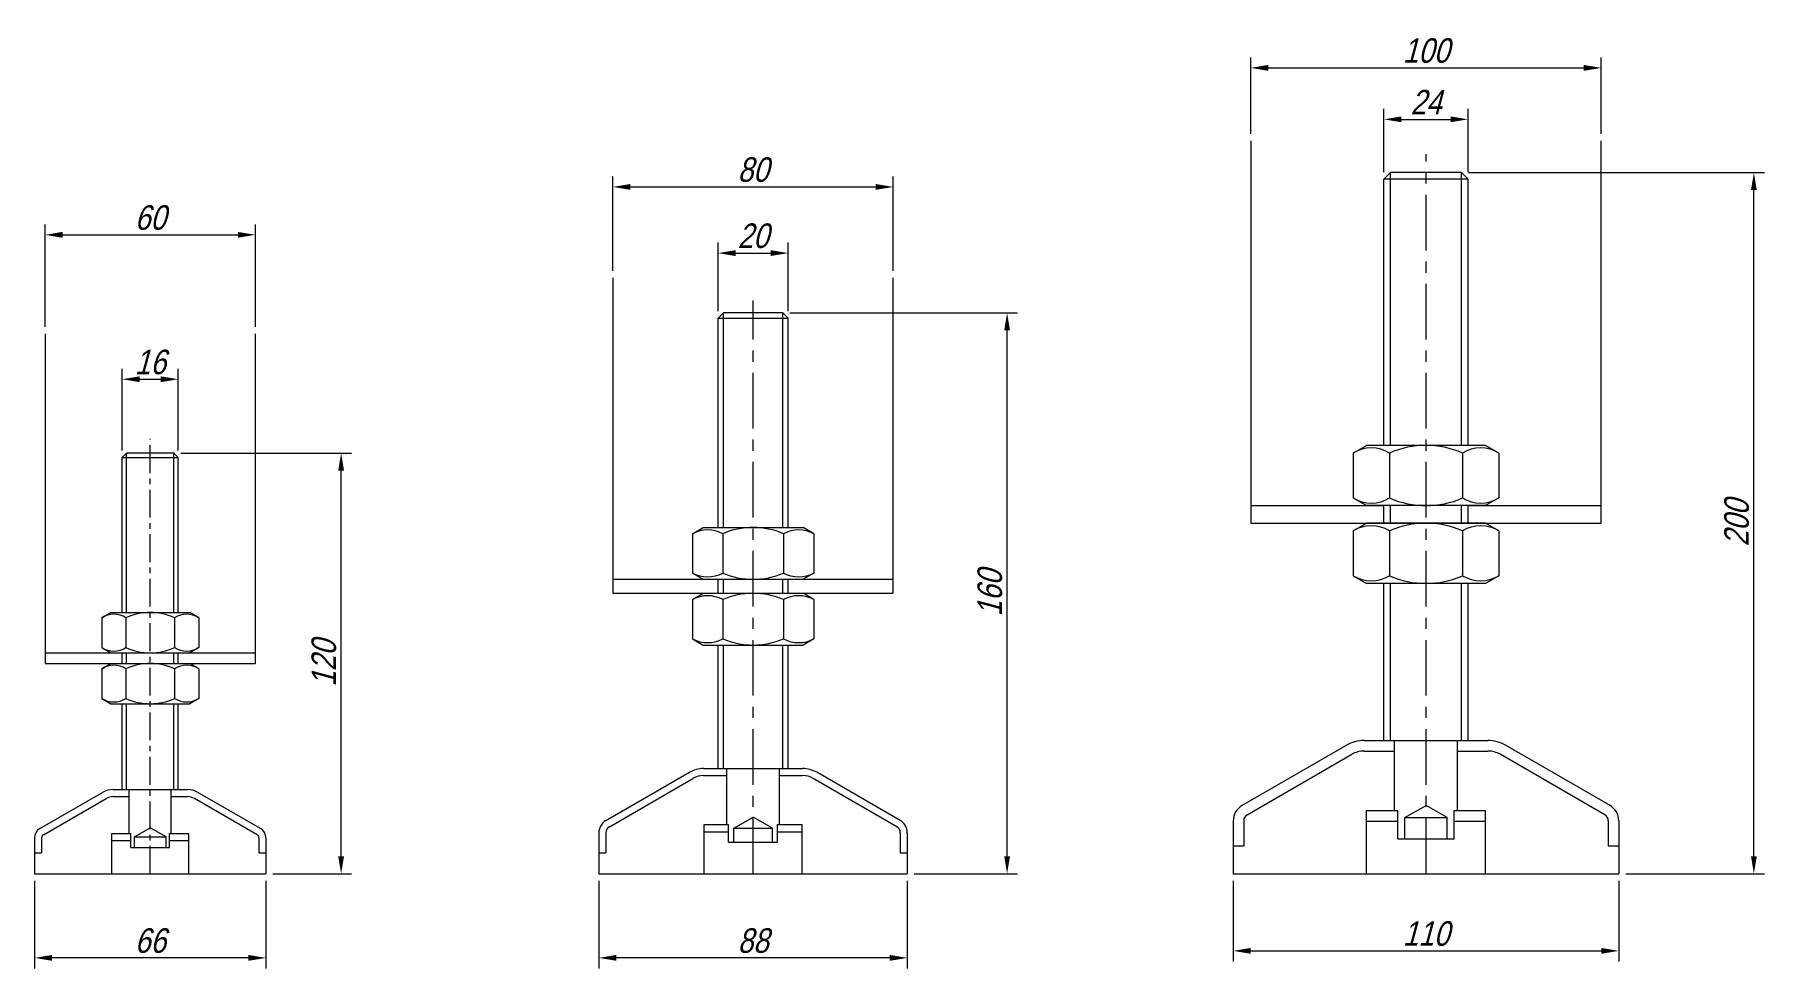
# Model space of a CAD drawing. Header units: centimetres. Extents: x 21 to 5229, y 51 to 4629.
# Drawn here: x 4735.2 to 5228.7, y 3130 to 3396.4 of the extents above; entities that cross this region are included whole.
import ezdxf

# ---------------------------------------------------------------- set-up
doc = ezdxf.new("R2010")
doc.units = ezdxf.units.CM
doc.header["$LTSCALE"] = 0.5
doc.linetypes.add('CENTER', pattern=[50.8, 31.75, -6.35, 6.35, -6.35])
doc.layers.get('0').update_dxf_attribs({"color": 9, "lineweight": 15})
doc.layers.get('Defpoints').update_dxf_attribs({"color": 9, "lineweight": 15})
doc.layers.add('Detaildimentions', color=5, linetype='Continuous', lineweight=15)
doc.styles.add('Longhand', font='vnfont.shx', dxfattribs={"width": 0.85, "oblique": 15})
doc.dimstyles.new('1-2', dxfattribs={"dimscale": 2, "dimtxt": 3.5, "dimasz": 2.5, "dimexe": 1.5, "dimexo": 1, "dimgap": 0.7, "dimtad": 1, "dimdec": 3, "dimdsep": 46, "dimtxsty": 'Longhand', "dimcen": 0, "dimclrd": 256, "dimclre": 256, "dimclrt": 10, "dimadec": 3, "dimazin": 2, "dimtm": 1e-09, "dimtfac": 0.5, "dimtdec": 3, "dimtmove": 0, "dimatfit": 3, "dimfxl": 1, "dimlwd": -1, "dimlwe": -1, "dimarcsym": 0})

# ---------------------------------------------------------------- blocks, each defined once
blk = doc.blocks.new('*D49')
at = {"layer": 'Defpoints', "color": 0, "ltscale": 0.5, "transparency": 16777216}
for p in [(4798.15, 3339.23), (4738.15, 3310.98), (4798.15, 3310.98)]:
    blk.add_point(p, dxfattribs=at)
at = {"layer": 'Detaildimentions', "ltscale": 0.5, "transparency": 16777216}
for p, q in [((4738.15, 3312.98), (4738.15, 3342.23)), ((4798.15, 3312.98), (4798.15, 3342.23)), ((4743.15, 3339.23), (4793.15, 3339.23))]:
    blk.add_line(p, q, dxfattribs=at)
for points in [[(4743.15, 3340.07), (4743.15, 3338.4), (4738.15, 3339.23)], [(4793.15, 3340.07), (4793.15, 3338.4), (4798.15, 3339.23)]]:
    blk.add_solid(points, dxfattribs=at)
at = {"layer": 'Detaildimentions', "color": 10, "ltscale": 0.5, "transparency": 16777216, "insert": (4768.15, 3344.13), "char_height": 7, "attachment_point": 5, "style": 'Longhand'}
blk.add_mtext('60', dxfattribs=at)
blk = doc.blocks.new('*D50')
at = {"layer": 'Defpoints', "color": 0, "ltscale": 0.5, "transparency": 16777216}
for p in [(4980.15, 3352.9), (4900.15, 3326.98), (4980.15, 3326.98)]:
    blk.add_point(p, dxfattribs=at)
at = {"layer": 'Detaildimentions', "ltscale": 0.5, "transparency": 16777216}
for p, q in [((4900.15, 3328.98), (4900.15, 3355.9)), ((4905.15, 3352.9), (4975.15, 3352.9)), ((4980.15, 3328.98), (4980.15, 3355.9))]:
    blk.add_line(p, q, dxfattribs=at)
for points in [[(4905.15, 3353.74), (4905.15, 3352.07), (4900.15, 3352.9)], [(4975.15, 3353.74), (4975.15, 3352.07), (4980.15, 3352.9)]]:
    blk.add_solid(points, dxfattribs=at)
at = {"layer": 'Detaildimentions', "color": 10, "ltscale": 0.5, "transparency": 16777216, "insert": (4940.15, 3357.8), "char_height": 7, "attachment_point": 5, "style": 'Longhand'}
blk.add_mtext('80', dxfattribs=at)
blk = doc.blocks.new('*D51')
at = {"layer": 'Defpoints', "color": 0, "ltscale": 0.5, "transparency": 16777216}
for p in [(5182.15, 3386.86), (5082.15, 3366.07), (5182.15, 3366.07)]:
    blk.add_point(p, dxfattribs=at)
at = {"layer": 'Detaildimentions', "ltscale": 0.5, "transparency": 16777216}
for p, q in [((5082.15, 3368.07), (5082.15, 3389.86)), ((5087.15, 3386.86), (5177.15, 3386.86)), ((5182.15, 3368.07), (5182.15, 3389.86))]:
    blk.add_line(p, q, dxfattribs=at)
for points in [[(5087.15, 3387.69), (5087.15, 3386.02), (5082.15, 3386.86)], [(5177.15, 3387.69), (5177.15, 3386.02), (5182.15, 3386.86)]]:
    blk.add_solid(points, dxfattribs=at)
at = {"layer": 'Detaildimentions', "color": 10, "ltscale": 0.5, "transparency": 16777216, "insert": (5132.15, 3391.76), "char_height": 7, "attachment_point": 5, "style": 'Longhand'}
blk.add_mtext('100', dxfattribs=at)
blk = doc.blocks.new('*D40')
at = {"layer": 'Defpoints', "color": 0, "ltscale": 0.5, "transparency": 16777216}
for p in [(5077.15, 3156.98), (5187.15, 3156.98), (5187.15, 3134.98)]:
    blk.add_point(p, dxfattribs=at)
at = {"layer": 'Detaildimentions', "ltscale": 0.5, "transparency": 16777216}
for p, q in [((5077.15, 3154.98), (5077.15, 3131.98)), ((5187.15, 3154.98), (5187.15, 3131.98)), ((5082.15, 3134.98), (5182.15, 3134.98))]:
    blk.add_line(p, q, dxfattribs=at)
for points in [[(5082.15, 3135.82), (5082.15, 3134.15), (5077.15, 3134.98)], [(5182.15, 3135.82), (5182.15, 3134.15), (5187.15, 3134.98)]]:
    blk.add_solid(points, dxfattribs=at)
at = {"layer": 'Detaildimentions', "color": 10, "ltscale": 0.5, "transparency": 16777216, "insert": (5132.15, 3139.88), "char_height": 7, "attachment_point": 5, "style": 'Longhand'}
blk.add_mtext('110', dxfattribs=at)
blk = doc.blocks.new('*D41')
at = {"layer": 'Defpoints', "color": 0, "ltscale": 0.5, "transparency": 16777216}
for p in [(4896.15, 3156.98), (4984.15, 3156.98), (4896.15, 3132.98)]:
    blk.add_point(p, dxfattribs=at)
at = {"layer": 'Detaildimentions', "ltscale": 0.5, "transparency": 16777216}
for p, q in [((4896.15, 3154.98), (4896.15, 3129.98)), ((4984.15, 3154.98), (4984.15, 3129.98)), ((4979.15, 3132.98), (4901.15, 3132.98))]:
    blk.add_line(p, q, dxfattribs=at)
for points in [[(4901.15, 3133.82), (4901.15, 3132.15), (4896.15, 3132.98)], [(4979.15, 3133.82), (4979.15, 3132.15), (4984.15, 3132.98)]]:
    blk.add_solid(points, dxfattribs=at)
at = {"layer": 'Detaildimentions', "color": 10, "ltscale": 0.5, "transparency": 16777216, "insert": (4940.15, 3137.88), "char_height": 7, "attachment_point": 5, "style": 'Longhand'}
blk.add_mtext('88', dxfattribs=at)
blk = doc.blocks.new('*D42')
at = {"layer": 'Defpoints', "color": 0, "ltscale": 0.5, "transparency": 16777216}
for p in [(4735.15, 3156.98), (4801.15, 3156.98), (4735.15, 3132.98)]:
    blk.add_point(p, dxfattribs=at)
at = {"layer": 'Detaildimentions', "ltscale": 0.5, "transparency": 16777216}
for p, q in [((4735.15, 3154.98), (4735.15, 3129.98)), ((4801.15, 3154.98), (4801.15, 3129.98)), ((4796.15, 3132.98), (4740.15, 3132.98))]:
    blk.add_line(p, q, dxfattribs=at)
for points in [[(4740.15, 3133.82), (4740.15, 3132.15), (4735.15, 3132.98)], [(4796.15, 3133.82), (4796.15, 3132.15), (4801.15, 3132.98)]]:
    blk.add_solid(points, dxfattribs=at)
at = {"layer": 'Detaildimentions', "color": 10, "ltscale": 0.5, "transparency": 16777216, "insert": (4768.15, 3137.88), "char_height": 7, "attachment_point": 5, "style": 'Longhand'}
blk.add_mtext('66', dxfattribs=at)
blk = doc.blocks.new('*D58')
at = {"layer": 'Defpoints', "color": 0, "ltscale": 0.5, "transparency": 16777216}
for p in [(4776.15, 3298.04), (4760.15, 3275.76), (4776.15, 3275.76)]:
    blk.add_point(p, dxfattribs=at)
at = {"layer": 'Detaildimentions', "ltscale": 0.5, "transparency": 16777216}
for p, q in [((4760.15, 3277.76), (4760.15, 3301.04)), ((4765.15, 3298.04), (4771.15, 3298.04)), ((4776.15, 3277.76), (4776.15, 3301.04))]:
    blk.add_line(p, q, dxfattribs=at)
for points in [[(4765.15, 3298.87), (4765.15, 3297.21), (4760.15, 3298.04)], [(4771.15, 3298.87), (4771.15, 3297.21), (4776.15, 3298.04)]]:
    blk.add_solid(points, dxfattribs=at)
at = {"layer": 'Detaildimentions', "color": 10, "ltscale": 0.5, "transparency": 16777216, "insert": (4768.15, 3302.94), "char_height": 7, "attachment_point": 5, "style": 'Longhand'}
blk.add_mtext('16', dxfattribs=at)
blk = doc.blocks.new('*D59')
at = {"layer": 'Defpoints', "color": 0, "ltscale": 0.5, "transparency": 16777216}
for p in [(4950.15, 3334.03), (4930.15, 3315.45), (4950.15, 3315.45)]:
    blk.add_point(p, dxfattribs=at)
at = {"layer": 'Detaildimentions', "ltscale": 0.5, "transparency": 16777216}
for p, q in [((4930.15, 3317.45), (4930.15, 3337.03)), ((4950.15, 3317.45), (4950.15, 3337.03)), ((4935.15, 3334.03), (4945.15, 3334.03))]:
    blk.add_line(p, q, dxfattribs=at)
for points in [[(4935.15, 3334.86), (4935.15, 3333.19), (4930.15, 3334.03)], [(4945.15, 3334.86), (4945.15, 3333.19), (4950.15, 3334.03)]]:
    blk.add_solid(points, dxfattribs=at)
at = {"layer": 'Detaildimentions', "color": 10, "ltscale": 0.5, "transparency": 16777216, "insert": (4940.15, 3338.93), "char_height": 7, "attachment_point": 5, "style": 'Longhand'}
blk.add_mtext('20', dxfattribs=at)
blk = doc.blocks.new('*D60')
at = {"layer": 'Defpoints', "color": 0, "ltscale": 0.5, "transparency": 16777216}
for p in [(5144.15, 3372.18), (5120.15, 3355.14), (5144.15, 3355.14)]:
    blk.add_point(p, dxfattribs=at)
at = {"layer": 'Detaildimentions', "ltscale": 0.5, "transparency": 16777216}
for p, q in [((5120.15, 3357.14), (5120.15, 3375.18)), ((5125.15, 3372.18), (5139.15, 3372.18)), ((5144.15, 3357.14), (5144.15, 3375.18))]:
    blk.add_line(p, q, dxfattribs=at)
for points in [[(5125.15, 3373.02), (5125.15, 3371.35), (5120.15, 3372.18)], [(5139.15, 3373.02), (5139.15, 3371.35), (5144.15, 3372.18)]]:
    blk.add_solid(points, dxfattribs=at)
at = {"layer": 'Detaildimentions', "color": 10, "ltscale": 0.5, "transparency": 16777216, "insert": (5132.15, 3377.08), "char_height": 7, "attachment_point": 5, "style": 'Longhand'}
blk.add_mtext('24', dxfattribs=at)
blk = doc.blocks.new('*D65')
at = {"layer": 'Defpoints', "color": 0, "ltscale": 0.5, "transparency": 16777216}
for p in [(4774.92, 3276.98), (4822.61, 3276.98), (4801.15, 3156.98)]:
    blk.add_point(p, dxfattribs=at)
at = {"layer": 'Detaildimentions', "ltscale": 0.5, "transparency": 16777216}
for p, q in [((4776.92, 3276.98), (4825.61, 3276.98)), ((4822.61, 3161.98), (4822.61, 3271.98)), ((4803.15, 3156.98), (4825.61, 3156.98))]:
    blk.add_line(p, q, dxfattribs=at)
for points in [[(4821.78, 3271.98), (4823.44, 3271.98), (4822.61, 3276.98)], [(4821.78, 3161.98), (4823.44, 3161.98), (4822.61, 3156.98)]]:
    blk.add_solid(points, dxfattribs=at)
at = {"layer": 'Detaildimentions', "color": 10, "ltscale": 0.5, "transparency": 16777216, "insert": (4817.71, 3216.98), "char_height": 7, "attachment_point": 5, "rotation": 90, "style": 'Longhand'}
blk.add_mtext('120', dxfattribs=at)
blk = doc.blocks.new('*D66')
at = {"layer": 'Defpoints', "color": 0, "ltscale": 0.5, "transparency": 16777216}
for p in [(4948.62, 3316.98), (5012.63, 3316.98), (4984.15, 3156.98)]:
    blk.add_point(p, dxfattribs=at)
at = {"layer": 'Detaildimentions', "ltscale": 0.5, "transparency": 16777216}
for p, q in [((4950.62, 3316.98), (5015.63, 3316.98)), ((5012.63, 3161.98), (5012.63, 3311.98)), ((4986.15, 3156.98), (5015.63, 3156.98))]:
    blk.add_line(p, q, dxfattribs=at)
for points in [[(5011.8, 3311.98), (5013.46, 3311.98), (5012.63, 3316.98)], [(5011.8, 3161.98), (5013.46, 3161.98), (5012.63, 3156.98)]]:
    blk.add_solid(points, dxfattribs=at)
at = {"layer": 'Detaildimentions', "color": 10, "ltscale": 0.5, "transparency": 16777216, "insert": (5007.73, 3236.98), "char_height": 7, "attachment_point": 5, "rotation": 90, "style": 'Longhand'}
blk.add_mtext('160', dxfattribs=at)
blk = doc.blocks.new('*D67')
at = {"layer": 'Defpoints', "color": 0, "ltscale": 0.5, "transparency": 16777216}
for p in [(5142.31, 3356.98), (5225.7, 3356.98), (5187.15, 3156.98)]:
    blk.add_point(p, dxfattribs=at)
at = {"layer": 'Detaildimentions', "ltscale": 0.5, "transparency": 16777216}
for p, q in [((5144.31, 3356.98), (5228.7, 3356.98)), ((5225.7, 3161.98), (5225.7, 3351.98)), ((5189.15, 3156.98), (5228.7, 3156.98))]:
    blk.add_line(p, q, dxfattribs=at)
for points in [[(5224.87, 3351.98), (5226.54, 3351.98), (5225.7, 3356.98)], [(5224.87, 3161.98), (5226.54, 3161.98), (5225.7, 3156.98)]]:
    blk.add_solid(points, dxfattribs=at)
at = {"layer": 'Detaildimentions', "color": 10, "ltscale": 0.5, "transparency": 16777216, "insert": (5220.8, 3256.98), "char_height": 7, "attachment_point": 5, "rotation": 90, "style": 'Longhand'}
blk.add_mtext('200', dxfattribs=at)

msp = doc.modelspace()

# ---------------------------------------------------------------- linework, layer by layer
at = {"ltscale": 0.5}
for p, q in [((5082.1503, 3366.0732), (5082.1503, 3256.9846)), ((5182.1503, 3256.9846), (5182.1503, 3366.0732)), ((5121.9903, 3356.9846), (5120.1503, 3355.1446)), ((5142.3103, 3356.9846), (5121.9903, 3356.9846)), ((5142.3103, 3356.9846), (5144.1503, 3355.1446)), ((5120.1503, 3279.1696), (5120.1503, 3355.1446)), ((5144.1503, 3355.1446), (5120.1503, 3355.1446)), ((5144.1503, 3279.1696), (5144.1503, 3355.1446)), ((4900.1503, 3326.9846), (4900.1503, 3236.9846)), ((4980.1503, 3236.9846), (4980.1503, 3326.9846)), ((4931.6838, 3316.9846), (4930.1503, 3315.4511)), ((4948.6168, 3316.9846), (4931.6838, 3316.9846)), ((4948.6168, 3316.9846), (4950.1503, 3315.4511)), ((4930.1503, 3255.7573), (4930.1503, 3315.4511)), ((4930.1503, 3315.4511), (4950.1503, 3315.4511)), ((4950.1503, 3255.7573), (4950.1503, 3315.4511)), ((4738.1503, 3310.9846), (4738.1503, 3216.9846)), ((4798.1503, 3216.9846), (4798.1503, 3310.9846)), ((5111.3657, 3276.9846), (5115.1503, 3279.1696)), ((5149.1503, 3279.1696), (5115.1503, 3279.1696)), ((5152.9349, 3276.9846), (5149.1503, 3279.1696)), ((4761.3773, 3276.9846), (4760.1503, 3275.7576)), ((4760.1503, 3231.4894), (4760.1503, 3275.7576)), ((4760.1503, 3275.7576), (4776.1503, 3275.7576)), ((4774.9233, 3276.9846), (4761.3773, 3276.9846)), ((4776.1503, 3275.7576), (4774.9233, 3276.9846)), ((4776.1503, 3231.4894), (4776.1503, 3275.7576)), ((5111.3657, 3276.9846), (5111.3657, 3264.1696)), ((5121.758, 3276.9846), (5121.758, 3264.1696)), ((5142.5426, 3276.9846), (5142.5426, 3264.1696)), ((5152.9349, 3276.9846), (5152.9349, 3264.1696)), ((5111.3657, 3264.1696), (5115.1503, 3261.9846)), ((5152.9349, 3264.1696), (5149.1503, 3261.9846)), ((5082.1503, 3261.9846), (5120.1503, 3261.9846)), ((5149.1503, 3261.9846), (5115.1503, 3261.9846)), ((5120.1503, 3256.9846), (5120.1503, 3261.9846)), ((5144.1503, 3261.9846), (5182.1503, 3261.9846)), ((5144.1503, 3256.9846), (5144.1503, 3261.9846)), ((4922.8298, 3253.9846), (4925.9003, 3255.7573)), ((4922.8298, 3253.9846), (4922.8298, 3242.7573)), ((4925.9003, 3255.7573), (4954.4003, 3255.7573)), ((4931.4901, 3253.9846), (4931.4901, 3242.7573)), ((4948.8106, 3253.9846), (4948.8106, 3242.7573)), ((4957.4708, 3253.9846), (4954.4003, 3255.7573)), ((4957.4708, 3253.9846), (4957.4708, 3242.7573)), ((5082.1503, 3256.9846), (5182.1503, 3256.9846)), ((5111.3657, 3254.7995), (5115.1503, 3256.9846)), ((5111.3657, 3254.7995), (5111.3657, 3241.9846)), ((5149.1503, 3256.9846), (5115.1503, 3256.9846)), ((5121.758, 3254.7995), (5121.758, 3241.9846)), ((5142.5426, 3254.7995), (5142.5426, 3241.9846)), ((5152.9349, 3254.7995), (5149.1503, 3256.9846)), ((5152.9349, 3254.7995), (5152.9349, 3241.9846)), ((4922.8298, 3242.7573), (4925.9003, 3240.9846)), ((4957.4708, 3242.7573), (4954.4003, 3240.9846)), ((4900.1503, 3240.9846), (4930.1503, 3240.9846)), ((4925.9003, 3240.9846), (4954.4003, 3240.9846)), ((4930.1503, 3236.9846), (4930.1503, 3240.9846)), ((4950.1503, 3240.9846), (4980.1503, 3240.9846)), ((4950.1503, 3236.9846), (4950.1503, 3240.9846)), ((5111.3657, 3241.9846), (5115.1503, 3239.7995)), ((5149.1503, 3239.7995), (5115.1503, 3239.7995)), ((5120.1503, 3194.9846), (5120.1503, 3239.7995)), ((5144.1503, 3194.9846), (5144.1503, 3239.7995)), ((5152.9349, 3241.9846), (5149.1503, 3239.7995)), ((4900.1503, 3236.9846), (4980.1503, 3236.9846)), ((4922.8298, 3235.2118), (4925.9003, 3236.9846)), ((4922.8298, 3235.2118), (4922.8298, 3223.9846)), ((4925.9003, 3236.9846), (4954.4003, 3236.9846)), ((4931.4901, 3235.2118), (4931.4901, 3223.9846)), ((4948.8106, 3235.2118), (4948.8106, 3223.9846)), ((4957.4708, 3235.2118), (4954.4003, 3236.9846)), ((4957.4708, 3235.2118), (4957.4708, 3223.9846)), ((4754.2939, 3229.9846), (4756.9003, 3231.4894)), ((4754.2939, 3229.9846), (4754.2939, 3221.4894)), ((4756.9003, 3231.4894), (4779.4003, 3231.4894)), ((4761.2221, 3229.9846), (4761.2221, 3221.4894)), ((4775.0785, 3229.9846), (4775.0785, 3221.4894)), ((4782.0067, 3229.9846), (4779.4003, 3231.4894)), ((4782.0067, 3229.9846), (4782.0067, 3221.4894)), ((4922.8298, 3223.9846), (4925.9003, 3222.2118)), ((4957.4708, 3223.9846), (4954.4003, 3222.2118)), ((4738.1503, 3219.9846), (4760.1503, 3219.9846)), ((4754.2939, 3221.4894), (4756.9003, 3219.9846)), ((4756.9003, 3219.9846), (4779.4003, 3219.9846)), ((4760.1503, 3216.9846), (4760.1503, 3219.9846)), ((4776.1503, 3219.9846), (4798.1503, 3219.9846)), ((4776.1503, 3216.9846), (4776.1503, 3219.9846)), ((4782.0067, 3221.4894), (4779.4003, 3219.9846)), ((4925.9003, 3222.2118), (4954.4003, 3222.2118)), ((4930.1503, 3186.9846), (4930.1503, 3222.2118)), ((4950.1503, 3186.9846), (4950.1503, 3222.2118)), ((4738.1503, 3216.9846), (4798.1503, 3216.9846)), ((4754.2939, 3215.4798), (4756.9003, 3216.9846)), ((4754.2939, 3215.4798), (4754.2939, 3206.9846)), ((4756.9003, 3216.9846), (4779.4003, 3216.9846)), ((4761.2221, 3215.4798), (4761.2221, 3206.9846)), ((4775.0785, 3215.4798), (4775.0785, 3206.9846)), ((4782.0067, 3215.4798), (4779.4003, 3216.9846)), ((4782.0067, 3215.4798), (4782.0067, 3206.9846)), ((4754.2939, 3206.9846), (4756.9003, 3205.4798)), ((4756.9003, 3205.4798), (4779.4003, 3205.4798)), ((4760.1503, 3180.9846), (4760.1503, 3205.4798)), ((4776.1503, 3180.9846), (4776.1503, 3205.4798)), ((4782.0067, 3206.9846), (4779.4003, 3205.4798)), ((5079.6503, 3176.428), (5109.4708, 3193.6448)), ((5114.4708, 3194.9846), (5149.8298, 3194.9846)), ((5123.1503, 3174.9846), (5123.1503, 3194.9846)), ((5141.1503, 3174.9846), (5141.1503, 3194.9846)), ((5184.6503, 3176.428), (5154.8298, 3193.6448)), ((5081.1503, 3173.8299), (5110.9708, 3191.0468)), ((5114.4708, 3191.9846), (5123.1503, 3191.9846)), ((5141.1503, 3191.9846), (5149.8298, 3191.9846)), ((5183.1503, 3173.8299), (5153.3298, 3191.0468)), ((4898.1503, 3172.1393), (4922.0067, 3185.9128)), ((4899.1503, 3170.4072), (4923.0067, 3184.1807)), ((4926.0067, 3186.9846), (4954.2939, 3186.9846)), ((4926.0067, 3184.9846), (4932.6503, 3184.9846)), ((4932.6503, 3170.9846), (4932.6503, 3186.9846)), ((4947.6503, 3170.9846), (4947.6503, 3186.9846)), ((4947.6503, 3184.9846), (4954.2939, 3184.9846)), ((4981.1503, 3170.4072), (4957.2939, 3184.1807)), ((4982.1503, 3172.1393), (4958.2939, 3185.9128)), ((4736.6503, 3169.8506), (4754.5426, 3180.1807)), ((4757.5426, 3180.9846), (4778.758, 3180.9846)), ((4757.5426, 3178.9846), (4762.1503, 3178.9846)), ((4762.1503, 3168.4846), (4762.1503, 3180.9846)), ((4774.1503, 3168.4846), (4774.1503, 3180.9846)), ((4774.1503, 3178.9846), (4778.758, 3178.9846)), ((4799.6503, 3169.8506), (4781.758, 3180.1807)), ((4737.6503, 3168.1186), (4755.5426, 3178.4487)), ((4798.6503, 3168.1186), (4780.758, 3178.4487)), ((5115.1503, 3174.9846), (5124.1503, 3174.9846)), ((5115.1503, 3156.9846), (5115.1503, 3174.9846)), ((5124.1503, 3166.9846), (5124.1503, 3174.9846)), ((5126.1503, 3172.9846), (5132.1503, 3176.4487)), ((5138.1503, 3172.9846), (5132.1503, 3176.4487)), ((5140.1503, 3166.9846), (5140.1503, 3174.9846)), ((5140.1503, 3174.9846), (5149.1503, 3174.9846)), ((5149.1503, 3156.9846), (5149.1503, 3174.9846)), ((4763.6503, 3167.4846), (4768.1503, 3170.0827)), ((4772.6503, 3167.4846), (4768.1503, 3170.0827)), ((4896.1503, 3168.6752), (4896.1503, 3156.9846)), ((4898.1503, 3168.6752), (4898.1503, 3162.9846)), ((4926.1503, 3170.9846), (4933.1503, 3170.9846)), ((4926.1503, 3156.9846), (4926.1503, 3170.9846)), ((4926.1503, 3168.9846), (4933.1503, 3168.9846)), ((4933.1503, 3165.9846), (4933.1503, 3170.9846)), ((4934.6503, 3169.9846), (4940.1503, 3173.16)), ((4934.6503, 3165.9846), (4934.6503, 3169.9846)), ((4934.6503, 3169.9846), (4945.6503, 3169.9846)), ((4945.6503, 3169.9846), (4940.1503, 3173.16)), ((4945.6503, 3165.9846), (4945.6503, 3169.9846)), ((4947.1503, 3165.9846), (4947.1503, 3170.9846)), ((4947.1503, 3170.9846), (4954.1503, 3170.9846)), ((4947.1503, 3168.9846), (4954.1503, 3168.9846)), ((4954.1503, 3156.9846), (4954.1503, 3170.9846)), ((4982.1503, 3168.6752), (4982.1503, 3162.9846)), ((4984.1503, 3168.6752), (4984.1503, 3156.9846)), ((5077.1503, 3172.0978), (5077.1503, 3156.9846)), ((5080.1503, 3172.0978), (5080.1503, 3164.9846)), ((5115.1503, 3171.9846), (5124.1503, 3171.9846)), ((5126.1503, 3166.9846), (5126.1503, 3172.9846)), ((5126.1503, 3172.9846), (5138.1503, 3172.9846)), ((5138.1503, 3166.9846), (5138.1503, 3172.9846)), ((5140.1503, 3171.9846), (5149.1503, 3171.9846)), ((5184.1503, 3172.0978), (5184.1503, 3164.9846)), ((5187.1503, 3172.0978), (5187.1503, 3156.9846)), ((4735.1503, 3167.2525), (4735.1503, 3156.9846)), ((4737.1503, 3167.2525), (4737.1503, 3162.9846)), ((4757.1503, 3168.4846), (4762.6503, 3168.4846)), ((4757.1503, 3156.9846), (4757.1503, 3168.4846)), ((4757.1503, 3166.4846), (4762.6503, 3166.4846)), ((4762.6503, 3164.4846), (4762.6503, 3168.4846)), ((4762.6503, 3164.4846), (4773.6503, 3164.4846)), ((4763.6503, 3164.4846), (4763.6503, 3167.4846)), ((4763.6503, 3167.4846), (4772.6503, 3167.4846)), ((4772.6503, 3164.4846), (4772.6503, 3167.4846)), ((4773.6503, 3164.4846), (4773.6503, 3168.4846)), ((4773.6503, 3168.4846), (4779.1503, 3168.4846)), ((4773.6503, 3166.4846), (4779.1503, 3166.4846)), ((4779.1503, 3156.9846), (4779.1503, 3168.4846)), ((4799.1503, 3167.2525), (4799.1503, 3162.9846)), ((4801.1503, 3167.2525), (4801.1503, 3156.9846)), ((4933.1503, 3165.9846), (4947.1503, 3165.9846)), ((5077.1503, 3164.9846), (5080.1503, 3164.9846)), ((5124.1503, 3166.9846), (5140.1503, 3166.9846)), ((5184.1503, 3164.9846), (5187.1503, 3164.9846)), ((4735.1503, 3162.9846), (4737.1503, 3162.9846)), ((4799.1503, 3162.9846), (4801.1503, 3162.9846)), ((4896.1503, 3162.9846), (4898.1503, 3162.9846)), ((4982.1503, 3162.9846), (4984.1503, 3162.9846)), ((4735.1503, 3156.9846), (4801.1503, 3156.9846)), ((4896.1503, 3156.9846), (4984.1503, 3156.9846)), ((5077.1503, 3156.9846), (5187.1503, 3156.9846))]:
    msp.add_line(p, q, dxfattribs=at)
at = {"color": 1, "linetype": 'CENTER'}
for p, q in [((5132.1503, 3156.9846), (5132.1503, 3362.2297)), ((4940.1503, 3156.9846), (4940.1503, 3320.5401))]:
    msp.add_line(p, q, dxfattribs=at)
at = {"color": 5, "ltscale": 0.5}
for p, q in [((5121.9903, 3279.1696), (5121.9903, 3356.9846)), ((5142.3103, 3279.1696), (5142.3103, 3356.9846)), ((4931.6838, 3255.7573), (4931.6838, 3316.9846)), ((4948.6168, 3255.7573), (4948.6168, 3316.9846)), ((4761.3773, 3231.4894), (4761.3773, 3276.9846)), ((4774.9233, 3231.4894), (4774.9233, 3276.9846)), ((5121.9903, 3256.9846), (5121.9903, 3261.9846)), ((5142.3103, 3256.9846), (5142.3103, 3261.9846)), ((4931.6838, 3236.9846), (4931.6838, 3240.9846)), ((4948.6168, 3236.9846), (4948.6168, 3240.9846)), ((5121.9903, 3194.9846), (5121.9903, 3239.7995)), ((5142.3103, 3194.9846), (5142.3103, 3239.7995)), ((4761.3773, 3216.9846), (4761.3773, 3219.9846)), ((4774.9233, 3216.9846), (4774.9233, 3219.9846)), ((4931.6838, 3186.9846), (4931.6838, 3222.2118)), ((4948.6168, 3186.9846), (4948.6168, 3222.2118)), ((4761.3773, 3180.9846), (4761.3773, 3205.4798)), ((4774.9233, 3180.9846), (4774.9233, 3205.4798))]:
    msp.add_line(p, q, dxfattribs=at)
at = {"color": 1, "linetype": 'CENTER', "ltscale": 0.5}
msp.add_line((4768.1503, 3156.9846), (4768.1503, 3281.0588), dxfattribs=at)
at = {"ltscale": 0.5}
for centre, radius, start, end in [((5116.5619, 3268.4369), 10.0032, 58.70457, 121.29543), ((5132.1503, 3253.3637), 25.806, 66.252337, 113.747663), ((5147.7388, 3268.4369), 10.0032, 58.70457, 121.29543), ((5116.5619, 3272.7173), 10.0032, 238.70457, 301.29543), ((5132.1503, 3287.7906), 25.806, 246.252337, 293.747663), ((5147.7388, 3272.7173), 10.0032, 238.70457, 301.29543), ((4927.1599, 3245.7278), 9.3233, 62.325995, 117.674005), ((4940.1503, 3233.7175), 22.0399, 66.862681, 113.137319), ((4953.1407, 3245.7278), 9.3233, 62.325995, 117.674005), ((5116.5619, 3246.2518), 10.0032, 58.70457, 121.29543), ((5132.1503, 3231.1786), 25.806, 66.252337, 113.747663), ((5147.7388, 3246.2518), 10.0032, 58.70457, 121.29543), ((4927.1599, 3251.0141), 9.3233, 242.325995, 297.674005), ((4940.1503, 3263.0244), 22.0399, 246.862681, 293.137319), ((4953.1407, 3251.0141), 9.3233, 242.325995, 297.674005), ((5116.5619, 3250.5323), 10.0032, 238.70457, 301.29543), ((5132.1503, 3265.6055), 25.806, 246.252337, 293.747663), ((5147.7388, 3250.5323), 10.0032, 238.70457, 301.29543), ((4927.1599, 3226.9551), 9.3233, 62.325995, 117.674005), ((4940.1503, 3214.9447), 22.0399, 66.862681, 113.137319), ((4953.1407, 3226.9551), 9.3233, 62.325995, 117.674005), ((4757.758, 3224.4958), 6.4905, 57.743098, 122.256902), ((4768.1503, 3214.7881), 16.7013, 65.491327, 114.508673), ((4778.5426, 3224.4958), 6.4905, 57.743098, 122.256902), ((4927.1599, 3232.2414), 9.3233, 242.325995, 297.674005), ((4940.1503, 3244.2517), 22.0399, 246.862681, 293.137319), ((4953.1407, 3232.2414), 9.3233, 242.325995, 297.674005), ((4757.758, 3226.9782), 6.4905, 237.743098, 302.256902), ((4768.1503, 3236.6859), 16.7013, 245.491327, 294.508673), ((4778.5426, 3226.9782), 6.4905, 237.743098, 302.256902), ((4757.758, 3209.991), 6.4905, 57.743098, 122.256902), ((4768.1503, 3200.2833), 16.7013, 65.491327, 114.508673), ((4778.5426, 3209.991), 6.4905, 57.743098, 122.256902), ((4757.758, 3212.4734), 6.4905, 237.743098, 302.256902), ((4768.1503, 3222.181), 16.7013, 245.491327, 294.508673), ((4778.5426, 3212.4734), 6.4905, 237.743098, 302.256902), ((5114.4708, 3184.9846), 10, 90, 120), ((5149.8298, 3184.9846), 10, 60, 90), ((5114.4708, 3184.9846), 7, 90, 120), ((5149.8298, 3184.9846), 7, 60, 90), ((4926.0067, 3178.9846), 8, 90, 120), ((4926.0067, 3178.9846), 6, 90, 120), ((4954.2939, 3178.9846), 8, 60, 90), ((4954.2939, 3178.9846), 6, 60, 90), ((4757.5426, 3174.9846), 6, 90, 120), ((4757.5426, 3174.9846), 4, 90, 120), ((4778.758, 3174.9846), 6, 60, 90), ((4778.758, 3174.9846), 4, 60, 90), ((5082.1503, 3172.0978), 5, 120, 180), ((5082.1503, 3172.0978), 2, 120, 180), ((5182.1503, 3172.0978), 2, 0, 60), ((5182.1503, 3172.0978), 5, 0, 60), ((4738.1503, 3167.2525), 3, 120, 180), ((4798.1503, 3167.2525), 3, 0, 60), ((4900.1503, 3168.6752), 4, 120, 180), ((4900.1503, 3168.6752), 2, 120, 180), ((4980.1503, 3168.6752), 2, 0, 60), ((4980.1503, 3168.6752), 4, 0, 60), ((4738.1503, 3167.2525), 1, 120, 180), ((4798.1503, 3167.2525), 1, 0, 60)]:
    msp.add_arc(centre, radius, start, end, dxfattribs=at)

# ---------------------------------------------------------------- dimensions: what is measured, and where the dimension line sits
at = {"layer": 'Detaildimentions', "ltscale": 0.5}
dim = msp.add_linear_dim(base=(5182.1503, 3386.8575), p1=(5082.1503, 3366.0732), p2=(5182.1503, 3366.0732), dimstyle='1-2', dxfattribs=at)
dim.commit()
dim.dimension.update_dxf_attribs({"geometry": '*D51', "text_midpoint": (5132.1503, 3386.8575), "dimtype": 160})
for base, p1, p2, picture, middle in [((5144.1503, 3372.1833), (5120.1503, 3355.1446), (5144.1503, 3355.1446), '*D60', (5132.1503, 3377.0833)), ((4980.1503, 3352.9043), (4900.1503, 3326.9846), (4980.1503, 3326.9846), '*D50', (4940.1503, 3357.8043)), ((4798.1503, 3339.2332), (4738.1503, 3310.9846), (4798.1503, 3310.9846), '*D49', (4768.1503, 3344.1332)), ((4950.1503, 3334.028), (4930.1503, 3315.4511), (4950.1503, 3315.4511), '*D59', (4940.1503, 3338.928)), ((4776.1503, 3298.0385), (4760.1503, 3275.7576), (4776.1503, 3275.7576), '*D58', (4768.1503, 3302.9385)), ((4735.1503, 3132.9846), (4801.1503, 3156.9846), (4735.1503, 3156.9846), '*D42', (4768.1503, 3137.8846)), ((4896.1503, 3132.9846), (4984.1503, 3156.9846), (4896.1503, 3156.9846), '*D41', (4940.1503, 3137.8846)), ((5187.1503, 3134.9846), (5077.1503, 3156.9846), (5187.1503, 3156.9846), '*D40', (5132.1503, 3139.8846))]:
    dim = msp.add_linear_dim(base=base, p1=p1, p2=p2, dimstyle='1-2', dxfattribs=at)
    dim.commit()
    dim.dimension.update_dxf_attribs({"geometry": picture, "text_midpoint": middle})
for base, p1, p2, picture, middle in [((5225.7042, 3356.9846), (5187.1503, 3156.9846), (5142.3103, 3356.9846), '*D67', (5220.8042, 3256.9846)), ((5012.6305, 3316.9846), (4984.1503, 3156.9846), (4948.6168, 3316.9846), '*D66', (5007.7305, 3236.9846)), ((4822.609, 3276.9846), (4801.1503, 3156.9846), (4774.9233, 3276.9846), '*D65', (4817.709, 3216.9846))]:
    dim = msp.add_linear_dim(base=base, p1=p1, p2=p2, angle=90, dimstyle='1-2', dxfattribs=at)
    dim.commit()
    dim.dimension.update_dxf_attribs({"geometry": picture, "text_midpoint": middle})

doc.saveas('drawing.dxf')
